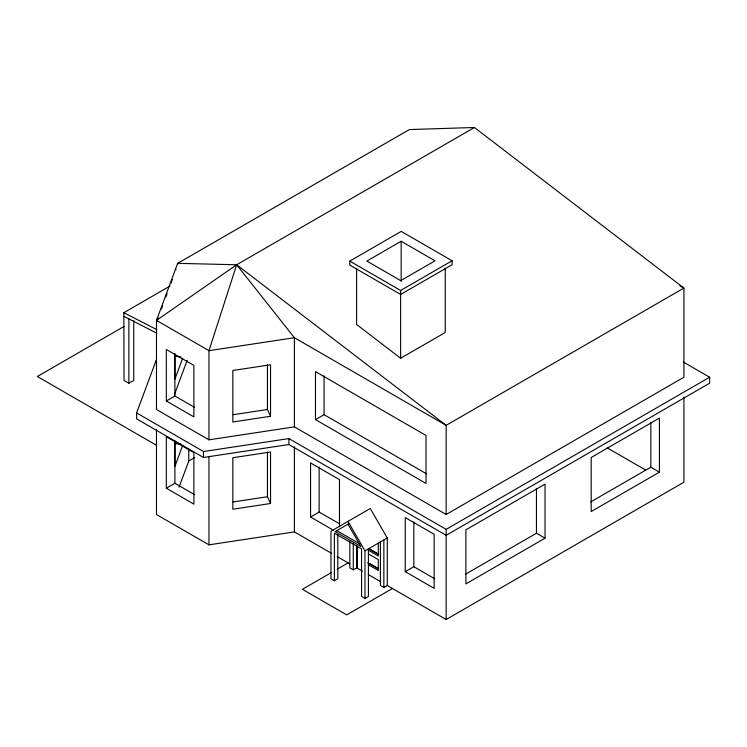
<?xml version="1.0" encoding="UTF-8"?>
<svg xmlns="http://www.w3.org/2000/svg" width="747" height="747" viewBox="0 0 747 747"><rect width="100%" height="100%" fill="white"/><g stroke="black" fill="none" stroke-linecap="round" stroke-linejoin="round"><path stroke-width="1.12" d="M158.187 317.774L156.973 321.051L156.487 320.379L177.665 263.346L409.375 129.567L474.42 127.494L683.916 288.071L683.916 377.226L446.155 514.496L294.402 426.882L208.973 439.834L156.487 409.533L156.487 320.379L236.659 264.765L474.42 127.494M161.436 309.053L162.65 305.775M165.89 297.045L167.104 293.776M171.156 282.861L172.37 279.593M683.449 362.099L709.65 377.226L709.65 383.174L446.155 535.3L288.921 444.521L203.492 457.472L136.617 418.862L136.617 412.923L156.599 359.111M182.632 358.299L174.854 379.252L174.854 354.078M174.593 394.183L187.152 360.362M182.632 445.539L174.854 466.492L174.854 441.318M179.047 487.193L188.776 461.002L188.776 449.339M133.732 320.659L133.732 380.419L128.876 383.22L124.021 380.419L123.853 312.694L170.157 285.961M123.993 326.486L37.35 376.507L156.468 445.277M349.745 261.105L401.223 231.393L452.112 260.768L452.112 264.727L400.635 294.449L349.745 265.073L349.745 261.105L400.635 290.49L452.112 260.768M401.158 241.253L366.833 261.067L400.7 280.62L435.015 260.806L401.158 241.253L401.158 281.479M166.32 400.98L193.884 416.891L193.884 365.395L166.32 349.484L166.32 400.98L174.901 396.031L194.594 407.395M188.776 461.002L194.818 457.519M166.32 488.221L193.884 504.132L193.884 452.635L166.32 436.724L166.32 488.221L174.901 483.272L194.594 494.635M356.608 268.565L356.608 324.506L400.635 358.252L445.249 332.499L445.249 268.173M315.477 419.618L426.005 483.43L426.005 435.436L315.477 371.623L315.477 419.618L324.058 414.669L426.546 473.841M339.483 526.803L339.483 479.639L310.547 462.935L310.547 516.999L319.128 512.04L339.082 523.563M348.7 523.768L335.104 531.612L360.838 546.477L347.971 524.189M334.395 580.736L334.395 533.19L361.548 548.868L361.548 596.414L364.984 598.394L364.984 550.847L387.282 537.971L370.279 508.502L330.958 531.201L330.958 578.757L334.395 580.736L337.821 578.757L337.821 534.684M331.22 572.66L302.404 589.299L346.72 614.884L392.436 588.496M337.186 569.214L348.121 562.902M349.829 541.183L349.829 567.86L353.266 569.84L356.692 567.86L362.36 571.128M136.617 412.923L203.492 451.533L288.921 438.573L446.155 529.352L709.65 377.226M405.238 571.66L434.175 588.365L434.175 534.301L405.238 517.596L405.238 571.66L413.819 566.712L434.773 578.804M364.984 598.394L368.411 596.414L368.411 548.868M380.419 541.444L380.419 585.517L383.855 587.497L387.282 585.517L446.155 619.506L683.916 482.235L683.916 397.161M465.325 574.303L536.458 533.237L545.039 538.195L545.039 484.131L465.895 529.828L465.895 583.883L545.039 538.195M590.644 501.956L650.852 467.192L659.424 472.151L659.424 418.087L591.194 457.481L591.194 511.546L659.424 472.151M233.176 414.688L267.454 409.496L270.535 416.266L232.831 421.99L232.831 370.484L270.535 364.769L270.535 416.266M233.176 501.928L267.454 496.736L270.535 503.506L232.831 509.221L232.831 457.724L270.535 452.01L270.535 503.506M156.487 429.46L156.487 514.543L208.973 544.843L294.402 531.892L331.201 553.144M174.396 356.179L180.867 356.982M174.396 443.419L180.867 444.222M123.853 312.694L156.767 329.614M124.021 316.373L156.73 333.181M679.873 285.737L683.916 288.071L446.155 425.342L294.402 337.728L236.659 264.765L177.665 263.346L178.16 264.018M607.208 447.855L645.557 470.003M156.487 320.379L208.973 350.679L294.402 337.728L294.402 426.882M369.018 548.606L378.019 553.807M368.673 548.802L378.673 554.582M336.813 530.622L359.587 543.769M368.299 550.175L378.299 555.945L378.299 543.246M310.547 516.999L333.498 530.249M368.299 553.816L378.299 559.596L378.299 570.456L368.299 564.685M370.017 563.696L378.019 568.308M367.673 562.734L378.673 569.093M337.177 556.59L349.829 563.892M368.299 574.555L380.176 581.409M175.526 269.097L176.021 269.77M347.971 521.378L364.984 550.847M650.852 422.335L650.852 467.192M536.458 488.379L536.458 533.237M446.155 514.496L446.155 425.342L236.659 264.765L208.973 350.679L208.973 439.834M446.155 529.352L446.155 619.506M413.819 521.845L413.819 566.712M400.635 290.49L400.635 358.252M387.282 537.971L387.282 585.517M383.855 539.95L383.855 587.497M357.402 546.234L357.402 568.271M356.692 545.824L356.692 567.86M353.266 543.162L353.266 569.84M324.058 375.816L324.058 414.669M319.128 467.183L319.128 512.04M294.402 446.809L294.402 531.892M288.921 438.573L288.921 444.521M267.454 364.863L267.454 409.496M267.454 452.103L267.454 496.736M208.973 456.268L208.973 544.843M203.492 451.533L203.492 457.472M174.901 353.686L174.901 396.031M174.901 440.926L174.901 483.272M128.876 318.866L128.876 383.22"/></g></svg>
